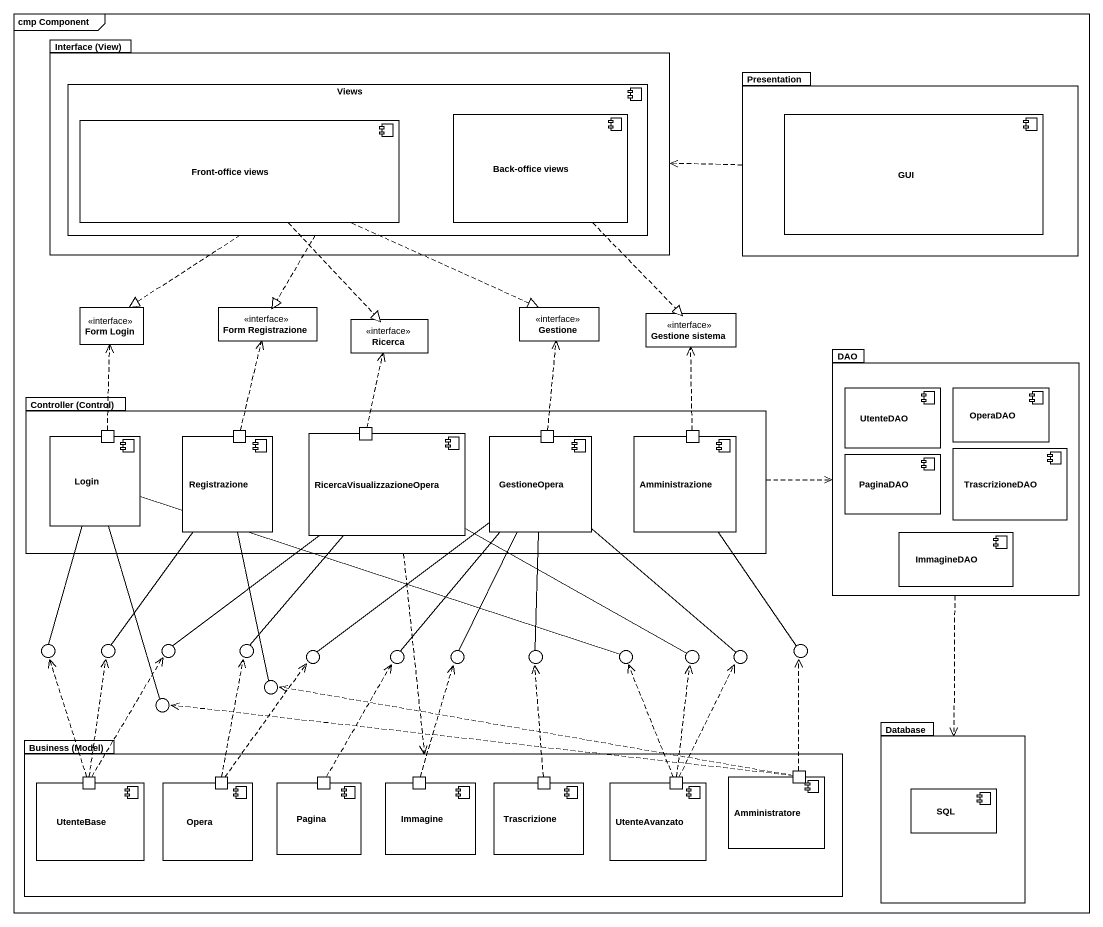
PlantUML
@startuml
mainframe cmp Component
allowmixing
hide circle
hide empty members
package "Interface (View)" as Interface_View {
  component Views {
    component "Front-office views" as Front_office_views
    component "Back-office views" as Back_office_views
  }
}
package Presentation {
  component GUI
}
interface "Form Login" as Form_Login
interface "Form Registrazione" as Form_Registrazione
interface Ricerca
interface Gestione
interface "Gestione sistema" as Gestione_sistema
package DAO {
  component UtenteDAO
  component OperaDAO
  component PaginaDAO
  component TrascrizioneDAO
  component ImmagineDAO
}
package "Controller (Control)" as Controller_Control {
  component Login {
    port " " as port1
  }
  component Registrazione {
    port " " as port2
  }
  component RicercaVisualizzazioneOpera {
    port " " as port3
  }
  component GestioneOpera {
    port " " as port4
  }
  component Amministrazione {
    port " " as port5
  }
}
() " " as lollipop1
() " " as lollipop2
() " " as lollipop3
() " " as lollipop4
() " " as lollipop5
() " " as lollipop6
() " " as lollipop7
() " " as lollipop8
() " " as lollipop9
() " " as lollipop10
() " " as lollipop11
() " " as lollipop12
() " " as lollipop13
() " " as lollipop14
package "Database" as Database_ {
  component SQL
}
package "Business (Model)" as Business_Model {
  component UtenteBase {
    port " " as port6
  }
  component Opera {
    port " " as port7
  }
  component Pagina {
    port " " as port8
  }
  component Immagine {
    port " " as port9
  }
  component Trascrizione {
    port " " as port10
  }
  component UtenteAvanzato {
    port " " as port11
  }
  component Amministratore {
    port " " as port12
  }
}
Views ..|> Form_Login
Views ..|> Form_Registrazione
Presentation .left.> Interface_View
Front_office_views ..|> Ricerca
Front_office_views .right.|> Gestione
Back_office_views ..|> Gestione_sistema
DAO ..> Database_
Controller_Control .right.> DAO
Controller_Control ..> Business_Model
Login -- lollipop1
Login -right- lollipop9
Login -- lollipop14
port1 .up.> Form_Login
Registrazione -- lollipop2
Registrazione -- lollipop13
port2 .up.> Form_Registrazione
RicercaVisualizzazioneOpera -- lollipop3
RicercaVisualizzazioneOpera -- lollipop4
RicercaVisualizzazioneOpera -right- lollipop10
port3 .up.> Ricerca
GestioneOpera -- lollipop5
GestioneOpera -- lollipop6
GestioneOpera -- lollipop7
GestioneOpera -- lollipop8
GestioneOpera -- lollipop11
port4 .up.> Gestione
Amministrazione -- lollipop12
port5 .up.> Gestione_sistema
port6 .up.> lollipop1
port6 .up.> lollipop2
port6 .up.> lollipop3
port7 .up.> lollipop4
port7 .up.> lollipop5
port8 .up.> lollipop6
port9 .up.> lollipop7
port10 .up.> lollipop8
port11 .up.> lollipop9
port11 .up.> lollipop10
port11 .up.> lollipop11
port12 .up.> lollipop12
port12 .left.> lollipop13
port12 .left.> lollipop14
@enduml
